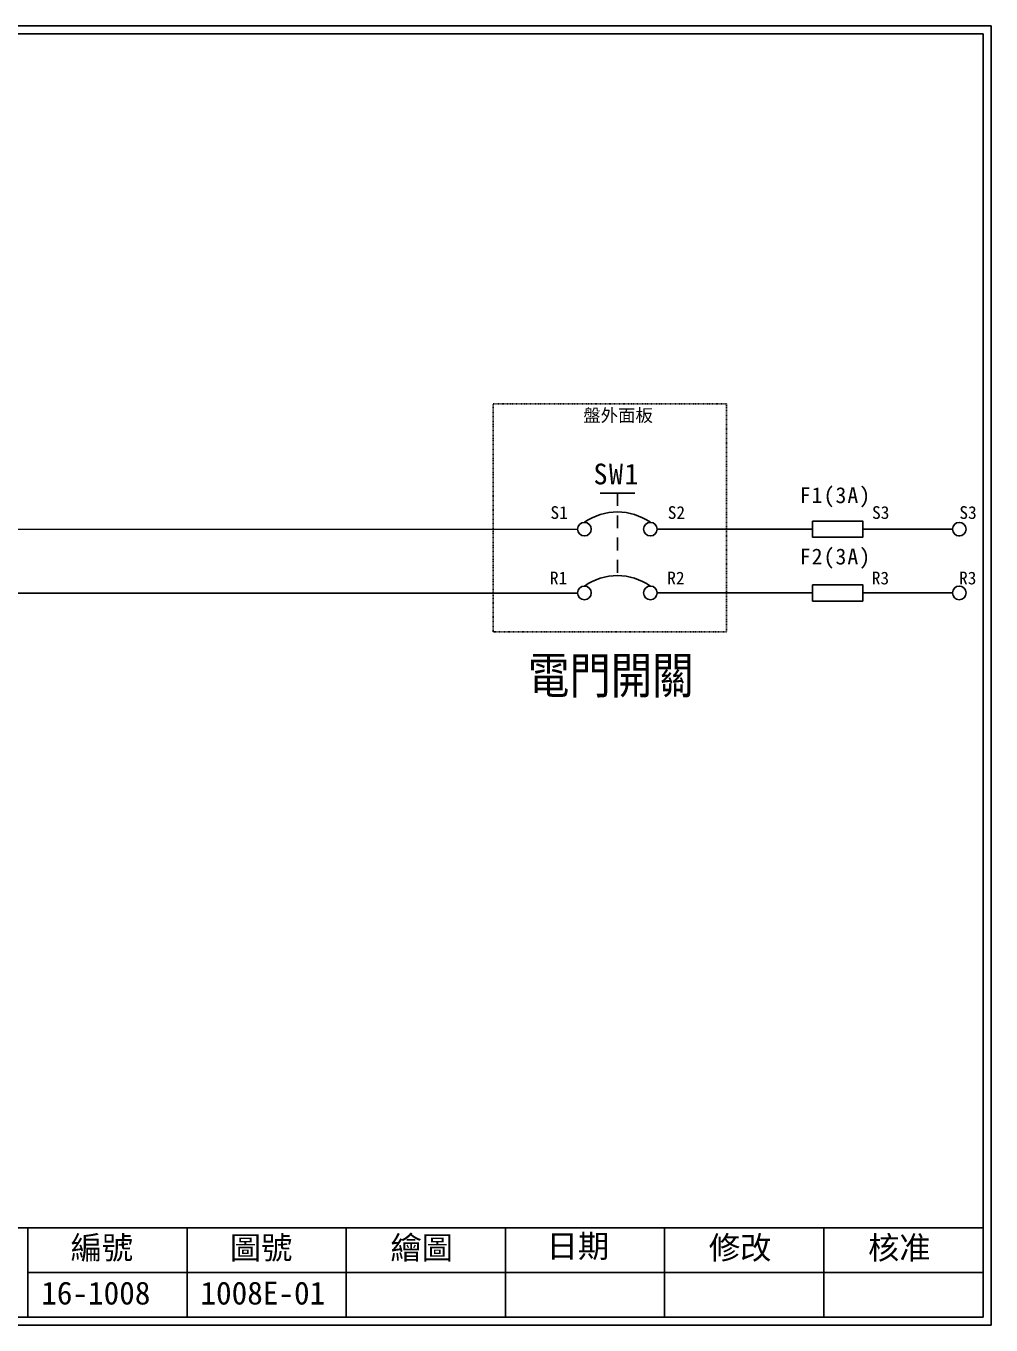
# Model space of a CAD drawing. Extents: x 10 to 297, y 3 to 207.
# Drawn here: x 145.5 to 297, y 3 to 207 of the extents above; entities that cross this region are included whole.
import ezdxf

# ---------------------------------------------------------------- set-up
doc = ezdxf.new("R2010")
doc.units = 0
doc.linetypes.add('DASHED', pattern=[0.2, 0.1, -0.1])
doc.linetypes.add('HIDDEN9', pattern=[3.5, 2, -1.5])
doc.layers.get('0').update_dxf_attribs({"linetype": 'CONTINUOUS'})
doc.layers.add('圖框層', color=7, linetype='CONTINUOUS')
doc.layers.add('標尺寸層', color=3, linetype='CONTINUOUS')
doc.styles.add('CNS', font='romanc.shx', dxfattribs={"bigfont": 'chineset.shx'})
doc.styles.add('STSL', font='kaiu.ttf')
doc.styles.add('標楷體', font='kaiu.ttf')

msp = doc.modelspace()

# ---------------------------------------------------------------- linework, layer by layer
at = {"color": 7, "linetype": 'HIDDEN9'}
msp.add_line((238.33, 133.63), (238.33, 120.65), dxfattribs=at)
at = {"color": 7}
for centre in [(233.15, 127.96), (243.51, 127.96), (292.02, 127.96), (233.15, 117.96), (243.51, 117.96), (292.02, 117.96)]:
    msp.add_circle(centre, 1.07, dxfattribs=at)
for centre in [(238.33, 121.61), (238.33, 111.61)]:
    msp.add_arc(centre, 9.05, 55.1286, 124.8714, dxfattribs=at)
at = {"layer": '圖框層', "color": 7}
for p, q in [((297, 206.97), (10, 206.97)), ((297, 3), (297, 206.97)), ((295.75, 205.72), (11.25, 205.72)), ((295.75, 4.25), (295.75, 205.72)), ((11.25, 18.25), (295.75, 18.25)), ((145.75, 4.25), (145.75, 18.25)), ((170.75, 4.25), (170.75, 18.25)), ((195.75, 4.25), (195.75, 18.25)), ((220.75, 4.25), (220.75, 18.25)), ((245.75, 4.25), (245.75, 18.25)), ((270.75, 4.25), (270.75, 18.25)), ((145.75, 11.25), (295.75, 11.25)), ((11.25, 4.25), (295.75, 4.25)), ((10, 3), (297, 3))]:
    msp.add_line(p, q, dxfattribs=at)
at = {"layer": '標尺寸層', "color": 7}
for p, q in [((235.6, 133.63), (241.06, 133.63)), ((232.08, 127.92), (35.44, 127.96)), ((244.58, 127.97), (268.98, 127.96)), ((290.95, 127.96), (276.87, 127.96)), ((292.01, 126.89), (292.01, 126.82)), ((232.08, 117.92), (25.44, 117.96)), ((244.58, 117.96), (268.98, 117.96)), ((290.95, 117.96), (276.87, 117.96)), ((292.01, 116.89), (292.01, 116.82))]:
    msp.add_line(p, q, dxfattribs=at)
at = {"layer": '標尺寸層', "color": 7, "linetype": 'DASHED'}
msp.add_lwpolyline([(218.82, 147.64), (255.46, 147.64), (255.46, 111.82), (218.82, 111.82)], close=True, dxfattribs=at)
at = {"layer": '標尺寸層', "color": 7}
for points in [[(268.98, 129.24), (276.87, 129.24), (276.87, 126.68), (268.98, 126.68)], [(268.98, 119.24), (276.87, 119.24), (276.87, 116.68), (268.98, 116.68)]]:
    msp.add_lwpolyline(points, close=True, dxfattribs=at)

# ---------------------------------------------------------------- texts
at = {"color": 7, "attachment_point": 2, "style": '標楷體'}
for s, insert, char_height, width in [('\\pt6.5;{\\T1.1;SW1}', (238.22, 138.25), 3.25, 6.0949), ('\\pt5;{\\T1.1;F1(3A)}', (272.58, 134.55), 2.5, 13.3484), ('\\pt5;{\\T1.1;F2(3A)}', (272.58, 124.92), 2.5, 13.3484)]:
    msp.add_mtext(s, dxfattribs=dict(at, insert=insert, char_height=char_height, width=width))
at = {"layer": '圖框層', "color": 7, "style": 'STSL'}
for s, height, p in [('盤外面板', 2, (232.98, 144.83)), ('S1', 2, (227.82, 129.57)), ('S2', 2, (246.24, 129.57)), ('S3', 2, (278.32, 129.57)), ('S3', 2, (292.03, 129.57)), ('R1', 2, (227.73, 119.29)), ('R2', 2, (246.16, 119.29)), ('R3', 2, (278.27, 119.29)), ('R3', 2, (291.98, 119.29)), ('編號', 3.6, (152.47, 13.34)), ('圖號', 3.6, (177.47, 13.34)), ('繪圖', 3.6, (202.69, 13.34)), ('日期', 3.6, (227.22, 13.59)), ('修改', 3.6, (252.69, 13.34)), ('核准', 3.6, (277.69, 13.34)), ('16-1008', 3.6, (147.86, 6.22)), ('1008E-01', 3.6, (172.86, 6.22))]:
    msp.add_text(s, height=height, dxfattribs=at).set_placement(p)
at = {"layer": '標尺寸層', "color": 0, "insert": (224.29, 108.02), "char_height": 6.5, "attachment_point": 1, "style": 'CNS'}
msp.add_mtext_dynamic_manual_height_columns('電門開關', width=36.0522, gutter_width=32.5, heights=[0], dxfattribs=at)

doc.saveas('drawing.dxf')
